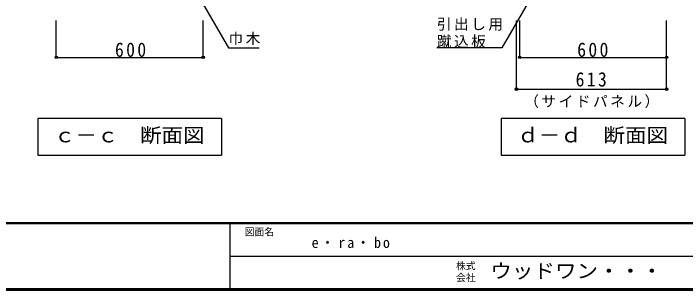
# Model space of a CAD drawing. Units: millimetres at full size, sheet at 1:20. Extents: x -8210 to 8210, y -2932 to 2722.
# Drawn here: x 3425 to 6171, y -2864 to -1732 of the extents above; entities that cross this region are included whole.
import ezdxf
from ezdxf.enums import TextEntityAlignment as Align

# ---------------------------------------------------------------- set-up
doc = ezdxf.new("R2010")
doc.units = ezdxf.units.MM
doc.header["$LTSCALE"] = 20
doc.header["$PDMODE"] = 32
doc.header["$PDSIZE"] = 10
for name, color, linetype in [('0-A_文字', 7, 'Continuous'), ('0-B_寸法', 7, 'Continuous'), ('F-1_枠', 6, 'Continuous'), ('F-A_文字', 7, 'Continuous')]:
    doc.layers.add(name, color=color, linetype=linetype)
doc.styles.add('ＭＳ ゴシック', font='')
doc.styles.get('ＭＳ ゴシック').set_extended_font_data('MS Gothic')

msp = doc.modelspace()

# ---------------------------------------------------------------- linework, layer by layer
at = {"layer": '0-A_文字'}
for p, q in [((4275.33, -2161.27), (4275.33, -2311.27)), ((6168.33, -2161.27), (6168.33, -2311.27)), ((3525.33, -2311.27), (4275.33, -2311.27)), ((5418.33, -2311.27), (6168.33, -2311.27))]:
    msp.add_line(p, q, dxfattribs=at)
for points in [[(4196.52, -1687.54), (4303.6, -1873.01), (4429.63, -1873.01)], [(5528.08, -1687.54), (5421, -1873.01), (5154.72, -1873.01)], [(4275.33, -2161.27), (3525.33, -2161.27), (3525.33, -2311.27)], [(6168.33, -2161.27), (5418.33, -2161.27), (5418.33, -2311.27)]]:
    msp.add_lwpolyline(points, dxfattribs=at)
at = {"layer": '0-B_寸法', "color": 4}
for p, q in [((3600.33, -1911.27), (3600.33, -1761.27)), ((4200.33, -1911.27), (4200.33, -1761.27)), ((5480.33, -2041.27), (5480.33, -1761.27)), ((5493.33, -1911.27), (5493.33, -1761.27)), ((6093.33, -1911.27), (6093.33, -1761.27)), ((3600.33, -1911.27), (4200.33, -1911.27)), ((5493.33, -1911.27), (6093.33, -1911.27)), ((6093.33, -2041.27), (6093.33, -1911.27)), ((5480.33, -2041.27), (6093.33, -2041.27))]:
    msp.add_line(p, q, dxfattribs=at)
at = {"layer": '0-B_寸法'}
for p in [(3600.33, -1911.27), (4200.33, -1911.27), (5493.33, -1911.27), (6093.33, -1911.27), (5480.33, -2041.27), (6093.33, -2041.27)]:
    msp.add_point(p, dxfattribs=at)
at = {"layer": 'F-1_枠'}
for p, q in [((8210, -2587.71), (410, -2587.71)), ((8210, -2591.04), (410, -2591.04)), ((4310, -2591.04), (4310, -2857.71)), ((4310, -2724.37), (8203.33, -2724.38)), ((8210, -2857.71), (410, -2857.71)), ((8210, -2861.04), (410, -2861.04)), ((8210, -2864.37), (410, -2864.37))]:
    msp.add_line(p, q, dxfattribs=at)

# ---------------------------------------------------------------- texts
at = {"layer": '0-A_文字', "style": 'ＭＳ ゴシック', "width": 1.1}
for s, p in [('ｃ－ｃ\u3000断面図', (3590.33, -2276.27)), ('ｄ－ｄ\u3000断面図', (5483.33, -2276.27))]:
    msp.add_text(s, height=58.65, dxfattribs=at).set_placement(p, align=Align.BOTTOM_LEFT)
at = {"layer": '0-A_文字', "char_height": 43.99, "attachment_point": 7, "style": 'ＭＳ ゴシック'}
for s, insert in [('\\T1.17;引出し用', (5154.72, -1802.53)), ('\\T1.17;巾木', (4303.6, -1861.06)), ('\\T1.17;蹴込板', (5154.72, -1873.01))]:
    msp.add_mtext(s, dxfattribs=dict(at, insert=insert))
at = {"layer": '0-B_寸法', "attachment_point": 7, "style": 'ＭＳ ゴシック'}
for s, insert, char_height in [('\\T1.27;\\W0.9;600', (3840.33, -1910.06), 58.65), ('\\T1.27;\\W0.9;600', (5728.33, -1910.06), 58.65), ('\\T1.27;\\W0.9;613', (5721.83, -2031.27), 58.65), ('\\T1.17;（サイドパネル）', (5511.83, -2118.76), 43.99)]:
    msp.add_mtext(s, dxfattribs=dict(at, insert=insert, char_height=char_height))
at = {"layer": 'F-A_文字', "style": 'ＭＳ ゴシック'}
for s, p in [('図面名', (4370, -2647.71)), ('株式', (5233.33, -2787.04)), ('会社', (5233.33, -2835.04))]:
    msp.add_text(s, height=29.33, dxfattribs=at).set_placement(p, align=Align.BOTTOM_LEFT)
at = {"layer": 'F-A_文字', "style": 'ＭＳ ゴシック', "width": 1.1}
msp.add_text('ウッドワン・・・', height=58.65, dxfattribs=at).set_placement((5373.33, -2831.04), align=Align.BOTTOM_LEFT)
at = {"layer": 'F-A_文字', "insert": (4643.33, -2691.04), "char_height": 43.99, "attachment_point": 7, "style": 'ＭＳ ゴシック'}
msp.add_mtext('\\T1.28;\\W0.95;e・ra・bo', dxfattribs=at)

doc.saveas('drawing.dxf')
